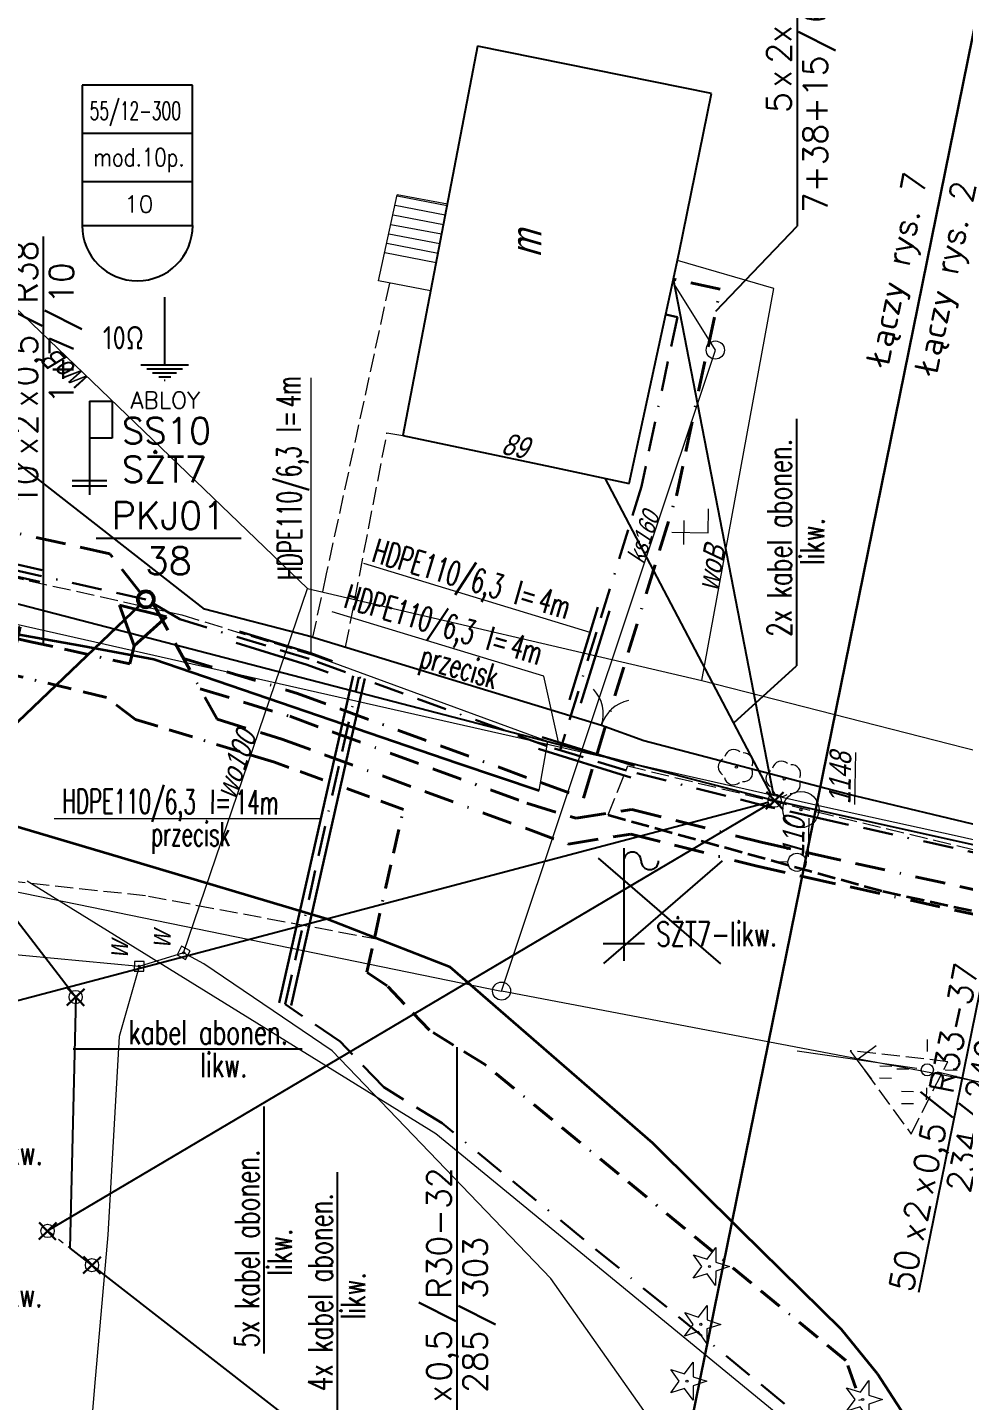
# Model space of a CAD drawing. Header units: millimetres. Extents: x 4848043 to 9699780, y 5827542 to 11659147.
# Drawn here: x 4849178.8 to 4849256.3, y 5829630.9 to 5829744.5 of the extents above; entities that cross this region are included whole.
import ezdxf
from ezdxf.enums import TextEntityAlignment as Align

# ---------------------------------------------------------------- set-up
doc = ezdxf.new("R2010")
doc.units = ezdxf.units.MM
doc.header["$MEASUREMENT"] = 0
for name, pattern in [('0', [0]), ('BORDER', [1.75, 0.5, -0.25, 0.5, -0.25, 0, -0.25]), ('KOC', [2, 1.5, -0.5]), ('KOJ', [0]), ('MSZ', [1, 0.5, -0.5]), ('SCH', [0]), ('UPW', [0])]:
    doc.linetypes.add(name, pattern=pattern)
doc.layers.get('0').update_dxf_attribs({"lineweight": 18})
for name, color, linetype, lineweight in [('EADTD_T_0', 7, '0', 18), ('EBTPO_L_6', 9, '0', 18), ('EBUOA_T_1', 251, '0', 25), ('EBUPP_L_3', 6, '0', 25), ('EDZPD_L_0', 251, '0', 18), ('SDRPK_L_0', 7, '0', 35), ('SDRPK_L_0_nowa_powiatówka', 7, '0', 35), ('SDRPK_L_2', 251, 'KOC', 18), ('SZAPM_T_0', 251, '0', 18), ('SZNPM_T_0', 251, '0', 18), ('SZNPS_T_0', 7, '0', 18), ('SZOPO_T_0', 251, '0', 18), ('SZZPZ_T_0', 251, '0', 15), ('TEL kable doziemne proj.', 32, 'BORDER', 30), ('TEL rury', 6, 'Continuous', 30), ('TEL rury opis MONIKA', 6, 'Continuous', 20), ('TES kable doziemne proj.', 4, 'BORDER', 40), ('TES kable napow. proj.', 241, 'LIN_NAPOW_PROJ', 35), ('TES zakończenia projektowane', 4, 'Continuous', 40), ('TES złącza projektowane', 4, 'Continuous', 40), ('UEEPA_T_2', 251, '0', 18), ('UKKOO_T_2', 7, '0', 18), ('UKKPA_T_4', 251, '0', 18), ('UKKPOR_L_0', 36, '0', 18), ('UTTPA_L_2', 7, '0', 18), ('UTTPA_T_2', 34, '0', 18), ('UWWOA_T_0', 251, '0', 18), ('UWWOO_T_0', 251, '0', 18), ('UWWPA_T_0', 251, '0', 18), ('UWWPO_L_0', 162, 'UPW', 18), ('UZB słupy telefoniczne', 32, 'Continuous', 30)]:
    doc.layers.add(name, color=color, linetype=linetype, lineweight=lineweight)
for name, color, linetype in [('NR-RYS @ 1', 7, 'Continuous'), ('OPIS_KABLA', 30, 'Continuous'), ('OPIS_RURY', 6, 'Continuous'), ('RURY-ISTN', 6, 'Continuous'), ('SZOPO_L_0', 251, 'BGS'), ('TES kable napow. likw.', 9, 'LIN_NAPOW_LIKW'), ('TES opisy kabli abon.', 30, 'Continuous'), ('TES opisy kabli rozdz.', 30, 'Continuous'), ('TES opisy zakończeń', 30, 'Continuous'), ('TES rury', 6, 'Continuous'), ('TES zakończenia istniejące', 140, 'Continuous'), ('TES zakończenia likwidowane', 9, 'Continuous')]:
    doc.layers.add(name, color=color, linetype=linetype)
doc.layers.add('RYS layout', color=7, linetype='Continuous', lineweight=30, plot=False)
doc.styles.add('ROMANS', font='simplex.shx')
doc.styles.add('SIMPLEX', font='simplex.shx', dxfattribs={"width": 0.8, "height": 1.5})
doc.styles.add('Simplex2', font='simplex.shx', dxfattribs={"width": 0.7})
doc.styles.get("Standard").update_dxf_attribs({"font": 'txt', "width": 0.8, "oblique": 15})
doc.linetypes.add('BGS', pattern='A,2.5,[133,ltypeshp.shx,S=0.2,R=0,X=0,Y=0],2.5', length=5)
doc.linetypes.add('LIN_NAPOW_LIKW', pattern='A,0.0001,[131,ltypeshp.shx,S=0.1,R=20,X=0.34023,Y=-0.12817],-0.1,[131,ltypeshp.shx,S=0.1,R=200,X=0.35977,Y=0.12817],-0.3,[135,l_napow.shx,S=0.1,R=0,X=-0.4,Y=0],-0.2,[135,l_napow.shx,S=0.1,R=180,X=0.2,Y=0],-0.2', length=0.8001)
doc.linetypes.add('LIN_NAPOW_PROJ', pattern='A,0.0001,-0.4,[136,l_napow.shx,S=0.1,R=0,X=-0.4,Y=0],-0.2,[137,l_napow.shx,S=0.1,R=0,X=-0.2,Y=0],-0.2', length=0.8001)

# ---------------------------------------------------------------- blocks, each defined once
blk = doc.blocks.new('KRZ')
at = {"color": 0}
for p, q in [((0, 1.5), (0, 0)), ((-0.5, 1), (0.5, 1)), ((0, 0), (1, 0))]:
    blk.add_line(p, q, dxfattribs=at)
blk = doc.blocks.new('OSM')
at = {"color": 0}
blk.add_line((0, 0.375), (0, 0.875), dxfattribs=at)
blk.add_circle((0, 0), 0.375, dxfattribs=at)
blk = doc.blocks.new('OSP')
at = {"color": 0}
for radius in [0.75, 0.045]:
    blk.add_circle((0, 0), radius, dxfattribs=at)
blk = doc.blocks.new('BGB')
at = {"color": 0}
for centre, start, end in [((-1.5, 0.021), 0, 60.404), ((1.5, 0.021), 120, 180.404)]:
    blk.add_arc(centre, 1.5, start, end, dxfattribs=at)
blk = doc.blocks.new('TRA1')
at = {"color": 0}
for p, q in [((-0.25035, 0.2597), (-0.25035, -0.2403)), ((0.24965, 0.2597), (0.24965, -0.2403))]:
    blk.add_line(p, q, dxfattribs=at)
blk = doc.blocks.new('DIG')
at = {"color": 0}
for p, q in [((-0.4937, 0.6621), (-0.0039, 0.31545)), ((-0.3012, 0.09375), (-0.4937, 0.6621)), ((-0.0039, 0.31545), (0.4771, 0.67415)), ((0.4771, 0.67415), (0.2988, 0.1012)), ((-0.78225, -0.26495), (-0.3012, 0.09375)), ((0.2988, 0.1012), (0.7886, -0.24545)), ((-0.18225, -0.2575), (-0.78225, -0.26495)), ((0.01025, -0.82585), (-0.18225, -0.2575)), ((0.1886, -0.2529), (0.01025, -0.82585)), ((0.7886, -0.24545), (0.1886, -0.2529))]:
    blk.add_line(p, q, dxfattribs=at)
blk.add_circle((0, 0), 0.045, dxfattribs=at)
blk = doc.blocks.new('DLI')
at = {"color": 0}
blk.add_circle((0, 0), 0.045, dxfattribs=at)
for centre, start, end in [((0, 0.375), 30.487, 149.918), ((-0.357, 0.116), 102.488, 221.918), ((0.357, 0.116), -41.514, 77.916), ((-0.22, -0.303), 174.489, 293.916), ((0.22, -0.303), -113.512, 5.915)]:
    blk.add_arc(centre, 0.375, start, end, dxfattribs=at)
blk = doc.blocks.new('PNN')
at = {"color": 0}
for p, q in [((2.9395, 0.01539), (2.2324, 0.72249)), ((0.4395, 0.01539), (5.4395, 0.01539)), ((2.9395, 0.01539), (2.2324, -0.69171))]:
    blk.add_line(p, q, dxfattribs=at)
blk = doc.blocks.new('SLS')
at = {"color": 0}
blk.add_circle((0, 0), 0.25, dxfattribs=at)
blk.add_circle((0, 0), 0.25, dxfattribs=at)
blk = doc.blocks.new('LAT')
at = {"color": 0}
for p, q in [((0.00809, 0.758155), (0.00809, 1.258155)), ((-1.24191, 0.008155), (-0.74191, 0.008155)), ((0.75809, 0.008155), (1.25809, 0.008155)), ((0.00809, -0.741845), (0.00809, -1.241845))]:
    blk.add_line(p, q, dxfattribs=at)
blk = doc.blocks.new('UKK')
at = {"color": 0}
blk.add_circle((0, 0), 0.375, dxfattribs=at)
blk = doc.blocks.new('ZAS')
at = {"color": 0}
for p, q in [((0.2, 0.2), (-0.2, 0.2)), ((-0.2, 0.2), (-0.2, -0.2)), ((0.2, -0.2), (0.2, 0.2)), ((-0.2, -0.2), (0.2, -0.2))]:
    blk.add_line(p, q, dxfattribs=at)
blk.add_circle((0, 0), 0.045, dxfattribs=at)
blk = doc.blocks.new('TR-SL1')
blk.add_circle((0, 0), 0.5)
blk = doc.blocks.new('KBR-SL1P')
for p, q in [((0, 0), (-1, 1.482)), ((-1, 1.482), (1, 1.482)), ((1, 1.482), (0, 0))]:
    blk.add_line(p, q)
blk.add_circle((0, 1.982), 0.35)
blk = doc.blocks.new('KB-RZP')
at = {"style": 'SIMPLEX'}
for s, p in [('/', (0.5, 0.389)), ('x', (-4.75, 0.25)), ('x', (-2.783, 0.25))]:
    blk.add_text(s, height=1, dxfattribs=at).set_placement(p)
for tag, p in [('POJ-KAB', (-5.158, 0.25)), ('DL-KAB', (0.19, -1.25))]:
    blk.add_attdef(tag, text='', height=1, dxfattribs=at).set_placement(p, align=Align.RIGHT)
for tag, p in [('KONS-KAB', (-3.5, 0.25)), ('SR-ZYL', (-0.85, 0.25)), ('SEP', (0.835, -1.25))]:
    blk.add_attdef(tag, text='', height=1, dxfattribs=at).set_placement(p, align=Align.CENTER)
for tag, p in [('NR-KAB', (1.5, 0.25)), ('DL-MON', (1.5, -1.25))]:
    blk.add_attdef(tag, p, '', height=1, dxfattribs=at)
at = {"style": 'SIMPLEX', "flags": 1}
blk.add_attdef('TYP-KAB', text='', height=0.5, dxfattribs=at).set_placement((-8.408, 0.25), align=Align.RIGHT)
blk.add_attdef('REJ-SZAF', (7.64, 0.25), '', height=0.5, dxfattribs=at)
blk = doc.blocks.new('KB-IWP')
at = {"style": 'SIMPLEX'}
for p in [(-1.218, 0.25), (0.637, 0.25)]:
    blk.add_text('x', height=1, dxfattribs=at).set_placement(p, align=Align.RIGHT)
for tag, p in [('POJ-KAB', (-2.134, 0.25)), ('DL-KAB', (-0.618, -1.25))]:
    blk.add_attdef(tag, text='', height=1, dxfattribs=at).set_placement(p, align=Align.RIGHT)
for tag, p in [('KONS-KAB', (-0.519, 0.25)), ('SR-ZYL', (2.116, 0.25)), ('SEP', (-0.022, -1.25))]:
    blk.add_attdef(tag, text='', height=1, dxfattribs=at).set_placement(p, align=Align.CENTER)
at = {"style": 'SIMPLEX', "flags": 1}
blk.add_attdef('TYP-KAB', text='', height=0.5, dxfattribs=at).set_placement((-6.017, 0.25), align=Align.RIGHT)
blk.add_attdef('REJ-SZAF', (6.387, 0.25), '', height=0.5, dxfattribs=at)
at = {"style": 'SIMPLEX'}
blk.add_attdef('DL-MON', (0.697, -1.25), '', height=1, dxfattribs=at)
blk = doc.blocks.new('OB')
at = {"style": 'ROMANS', "width": 0.6}
blk.add_text('l=', height=2, dxfattribs=at).set_placement((9.86, 0.18))
for tag, p in [('OB_TYP', (8.68, 0.18)), ('OB_SW', (11.54, -2.76))]:
    blk.add_attdef(tag, text='', height=2, dxfattribs=at).set_placement(p, align=Align.RIGHT)
blk.add_attdef('OB_DL', (11.91, 0.18), '', height=2, dxfattribs=at)
blk = doc.blocks.new('KBR-ZP2')
blk.add_line((-4, 2), (4, 2))
at = {"style": 'SIMPLEX'}
for tag, p in [('REJ-SZAF', (0, 2.5)), ('NR-ZAK', (0, 0))]:
    blk.add_attdef(tag, text='', height=1.5, dxfattribs=at).set_placement(p, align=Align.CENTER)
blk = doc.blocks.new('ZL-2P')
for p, q in [((0, 0), (1, 1.25)), ((1, 1.25), (1, -1.25)), ((1, 0.75), (1.5, 0.75)), ((1, -1.25), (0, 0)), ((1, -0.75), (1.5, -0.75))]:
    blk.add_line(p, q)
blk = doc.blocks.new('ZLOP')
for p, q in [((9.15, 0), (0, 0)), ((0, 0), (0, -11.62)), ((9.15, -11.62), (9.15, 0)), ((9.15, -4), (0, -4)), ((9.15, -8), (0, -8)), ((0, -11.62), (9.15, -11.62))]:
    blk.add_line(p, q)
blk.add_arc((4.58, -11.62), 4.58, 180, 0)
at = {"style": 'ROMANS', "width": 0.713756}
blk.add_attdef('MUFA', text='', height=1.41, dxfattribs=at).set_placement((0.63, -2.88), (8.18, -2.88), align=Align.FIT)
at = {"style": 'ROMANS'}
for tag, p in [('LACZNIK', (4.71, -6.72)), ('PARY', (4.69, -10.56))]:
    blk.add_attdef(tag, text='', height=1.41, dxfattribs=at).set_placement(p, align=Align.CENTER)
for tag, flags, p in [('NRZL', 4, (4.68, -14.12)), ('BOKT', 1, (4.69, -17.8))]:
    blk.add_attdef(tag, text='', height=1.41, dxfattribs=dict(at, flags=flags)).set_placement(p, align=Align.CENTER)

msp = doc.modelspace()

# ---------------------------------------------------------------- linework, layer by layer
at = {"layer": 'EBTPO_L_6', "linetype": 'SCH'}
for p, q in [((4849207.87, 5829723.56), (4849209.43, 5829730.69)), ((4849209.41, 5829730.59), (4849213.56, 5829729.8)), ((4849213.58, 5829729.9), (4849209.43, 5829730.69)), ((4849209.08, 5829729.04), (4849213.25, 5829728.22)), ((4849209.26, 5829729.82), (4849213.4, 5829729.02)), ((4849212.19, 5829722.74), (4849213.58, 5829729.9)), ((4849208.91, 5829728.24), (4849213.1, 5829727.45)), ((4849208.56, 5829726.69), (4849212.81, 5829725.87)), ((4849208.74, 5829727.46), (4849212.94, 5829726.67)), ((4849208.39, 5829725.91), (4849212.65, 5829725.09)), ((4849212.19, 5829722.74), (4849207.87, 5829723.56))]:
    msp.add_line(p, q, dxfattribs=at)
at = {"layer": 'EBUPP_L_3', "linetype": '0'}
for p, q in [((4849216.07, 5829743), (4849209.9, 5829710.78)), ((4849235.43, 5829739.07), (4849216.07, 5829743)), ((4849232.77, 5829725.91), (4849235.43, 5829739.07)), ((4849232.23, 5829723.48), (4849232.77, 5829725.91)), ((4849228.61, 5829706.81), (4849232.23, 5829723.48)), ((4849209.9, 5829710.78), (4849222.19, 5829708.17)), ((4849222.19, 5829708.17), (4849228.61, 5829706.81))]:
    msp.add_line(p, q, dxfattribs=at)
at = {"layer": 'EDZPD_L_0', "linetype": '0'}
for p, q in [((4849244.56, 5829680.08), (4849130.54, 5829705.84)), ((4849255.75, 5829677.6), (4849244.56, 5829680.08)), ((4849308.71, 5829665.87), (4849255.75, 5829677.6)), ((4849178.8, 5829673.91), (4849212.63, 5829653)), ((4849212.63, 5829653), (4849240.62, 5829630.04))]:
    msp.add_line(p, q, dxfattribs=at)
at = {"layer": 'OPIS_RURY'}
for p, q in [((4849190.18, 5829722.22), (4849190.18, 5829716.63)), ((4849188.2, 5829716.63), (4849192.16, 5829716.63)), ((4849188.7, 5829716.29), (4849191.67, 5829716.29)), ((4849189.19, 5829715.95), (4849191.17, 5829715.95)), ((4849189.69, 5829715.62), (4849190.68, 5829715.62)), ((4849190.15, 5829715.35), (4849190.22, 5829715.35))]:
    msp.add_line(p, q, dxfattribs=at)
at = {"layer": 'RURY-ISTN'}
for p, q in [((4849183.97, 5829713.62), (4849183.97, 5829705.86)), ((4849183.97, 5829713.62), (4849185.83, 5829713.62)), ((4849185.83, 5829713.62), (4849185.83, 5829710.55)), ((4849185.83, 5829710.55), (4849183.97, 5829710.55)), ((4849185.39, 5829707.03), (4849182.54, 5829707.03)), ((4849185.39, 5829706.58), (4849182.54, 5829706.58))]:
    msp.add_line(p, q, dxfattribs=at)
at = {"layer": 'RYS layout'}
msp.add_lwpolyline([(4849812.06, 5829411.56), (4849214.23, 5829532.82), (4849270.89, 5829812.13), (4849868.72, 5829690.87)], close=True, dxfattribs=at)
at = {"layer": 'SDRPK_L_0', "linetype": 'KOJ'}
for p, q in [((4849159.08, 5829697.75), (4849183.38, 5829693.35)), ((4849183.38, 5829693.35), (4849189.3, 5829692.27)), ((4849189.3, 5829692.27), (4849214.45, 5829683.66)), ((4849214.45, 5829683.66), (4849221.16, 5829681.38)), ((4849186.61, 5829675.81), (4849177.6, 5829678.49)), ((4849203.62, 5829670.75), (4849186.61, 5829675.81)), ((4849213.81, 5829666.76), (4849203.62, 5829670.75))]:
    msp.add_line(p, q, dxfattribs=at)
at = {"layer": 'SDRPK_L_0', "linetype": 'KOC'}
for p, q in [((4849226.88, 5829679.37), (4849249.61, 5829673.05)), ((4849249.61, 5829673.05), (4849275.04, 5829667.51))]:
    msp.add_line(p, q, dxfattribs=at)
at = {"layer": 'SDRPK_L_0_nowa_powiatówka', "linetype": '0'}
for p, q in [((4849230.58, 5829652.22), (4849213.81, 5829666.76)), ((4849237.87, 5829644.99), (4849230.58, 5829652.22)), ((4849246.18, 5829636.8), (4849237.87, 5829644.99)), ((4849249.16, 5829633.11), (4849246.18, 5829636.8)), ((4849252.72, 5829627.66), (4849249.16, 5829633.11))]:
    msp.add_line(p, q, dxfattribs=at)
at = {"layer": 'SDRPK_L_2', "linetype": 'KOC'}
for p, q in [((4849208.78, 5829723.38), (4849203.55, 5829699.31)), ((4849205.16, 5829693.24), (4849208.58, 5829710.98)), ((4849208.58, 5829710.98), (4849209.9, 5829710.78)), ((4849171.17, 5829700.49), (4849188.62, 5829696.6)), ((4849203.55, 5829699.31), (4849202.42, 5829694.07)), ((4849188.62, 5829696.6), (4849191.59, 5829695.93)), ((4849191.59, 5829695.93), (4849202.25, 5829692.65)), ((4849226.88, 5829679.37), (4849228.51, 5829683.42)), ((4849228.51, 5829683.42), (4849259.54, 5829675.91)), ((4849188.59, 5829672.67), (4849156.95, 5829676.08)), ((4849208.01, 5829669.03), (4849188.59, 5829672.67)), ((4849254.98, 5829658.95), (4849246.92, 5829659.85)), ((4849246.92, 5829659.85), (4849251.95, 5829652.96)), ((4849251.95, 5829652.96), (4849254.98, 5829658.95))]:
    msp.add_line(p, q, dxfattribs=at)
at = {"layer": 'SDRPK_L_2', "linetype": 'KOJ'}
for p, q in [((4849221.89, 5829685.46), (4849202.25, 5829692.65)), ((4849221.16, 5829681.38), (4849221.89, 5829685.46))]:
    msp.add_line(p, q, dxfattribs=at)
at = {"layer": 'SZOPO_L_0', "linetype": 'BGS'}
for p, q in [((4849193.48, 5829696.41), (4849177.46, 5829708.92)), ((4849202, 5829694.2), (4849193.48, 5829696.41)), ((4849226.33, 5829686.78), (4849202, 5829694.2)), ((4849229.83, 5829685.5), (4849226.33, 5829686.78)), ((4849246.69, 5829681.08), (4849229.83, 5829685.5)), ((4849269, 5829675.74), (4849246.69, 5829681.08))]:
    msp.add_line(p, q, dxfattribs=at)
at = {"layer": 'TEL kable doziemne proj.', "ltscale": 5}
for p, q in [((4849232.61, 5829720.57), (4849229.63, 5829706.54)), ((4849232.61, 5829720.57), (4849231.64, 5829720.78)), ((4849229.63, 5829706.54), (4849222.91, 5829684.73)), ((4849241.38, 5829681.24), (4849239.94, 5829679.85)), ((4849241.36, 5829679.83), (4849239.97, 5829681.27)), ((4849244.34, 5829679.1), (4849306.54, 5829665.33)), ((4849183.54, 5829664.99), (4849182.1, 5829663.6)), ((4849183.52, 5829663.58), (4849182.13, 5829665.02)), ((4849181.22, 5829645.63), (4849179.78, 5829644.24)), ((4849181.19, 5829644.22), (4849179.8, 5829645.65)), ((4849184.89, 5829642.8), (4849183.45, 5829641.41)), ((4849184.86, 5829641.39), (4849183.47, 5829642.83))]:
    msp.add_line(p, q, dxfattribs=at)
for points in [[(4849240.26, 5829680.02), (4849228.41, 5829683.04), (4849221.76, 5829685.08), (4849202.13, 5829692.28), (4849191.43, 5829695.56), (4849188.63, 5829697.21), (4849171.28, 5829701.08), (4849152.78, 5829704.01), (4849133.62, 5829706.5), (4849129.24, 5829705.4), (4849107.56, 5829707.72), (4849078.37, 5829717.34)], [(4849411.83, 5829222.49), (4849405.57, 5829225.36), (4849315.67, 5829489.71), (4849293.86, 5829556.88), (4849270.67, 5829548.62), (4849241.47, 5829630.64), (4849213.15, 5829653.85), (4849208.31, 5829656.84), (4849204.7, 5829660.61), (4849200.15, 5829663.7), (4849206.26, 5829690.76)], [(4849244.34, 5829679.1), (4849240.26, 5829680.02)]]:
    msp.add_lwpolyline(points, dxfattribs=at)
at = {"layer": 'TEL rury'}
for p, q in [((4849171.19, 5829700.59), (4849179.85, 5829698.66)), ((4849171.37, 5829701.57), (4849180.06, 5829699.63)), ((4849223.68, 5829688.9), (4849226.03, 5829696.55)), ((4849224.63, 5829688.61), (4849226.98, 5829696.25)), ((4849202.29, 5829692.75), (4849196.38, 5829694.56)), ((4849201.97, 5829691.8), (4849196.09, 5829693.6)), ((4849204.06, 5829692.1), (4849202.29, 5829692.75)), ((4849203.71, 5829691.16), (4849201.97, 5829691.8)), ((4849205.77, 5829690.87), (4849199.66, 5829663.81)), ((4849206.75, 5829690.65), (4849200.64, 5829663.59)), ((4849221.42, 5829685.8), (4849229.06, 5829683.42)), ((4849221.12, 5829684.84), (4849228.76, 5829682.47))]:
    msp.add_line(p, q, dxfattribs=at)
at = {"layer": 'TEL rury opis MONIKA'}
for p, q in [((4849202.27, 5829715.53), (4849202.29, 5829692.75)), ((4849225.39, 5829694.48), (4849206.66, 5829700.19)), ((4849221.55, 5829690.84), (4849204.03, 5829696.18)), ((4849222.77, 5829685.38), (4849221.55, 5829690.84)), ((4849203.11, 5829679.05), (4849181.04, 5829679.05))]:
    msp.add_line(p, q, dxfattribs=at)
at = {"layer": 'TES kable doziemne proj.', "ltscale": 4}
msp.add_line((4849178.97, 5829693.73), (4849187.29, 5829691.88), dxfattribs=at)
at = {"layer": 'TES kable doziemne proj.', "ltscale": 5}
msp.add_line((4849187.66, 5829693.37), (4849187.29, 5829691.88), dxfattribs=at)
for points in [[(4849191.73, 5829692.32), (4849201.17, 5829689.43), (4849224.83, 5829680.76), (4849232.53, 5829705.79), (4849236.16, 5829722.87), (4849232.28, 5829723.71)], [(4849188.19, 5829697.76), (4849185.64, 5829700.98), (4849171.39, 5829704.16), (4849152.89, 5829707.1), (4849133.73, 5829709.59), (4849129.34, 5829708.48), (4849107.66, 5829710.8), (4849078.47, 5829720.42)], [(4849189.23, 5829696.86), (4849194.52, 5829687.29), (4849199.89, 5829685.64), (4849223.58, 5829676.96), (4849228.75, 5829677.79), (4849239.09, 5829675.16), (4849243.25, 5829674.22), (4849300.57, 5829661.53), (4849296.32, 5829642.54), (4849342.66, 5829631.98)], [(4849193.13, 5829689.81), (4849200.53, 5829687.53), (4849220.16, 5829680.34), (4849224.23, 5829679.09), (4849228.84, 5829679.83), (4849239.55, 5829677.11), (4849243.68, 5829676.17), (4849302.96, 5829663.05), (4849298.71, 5829644.05), (4849343.98, 5829633.73)]]:
    msp.add_lwpolyline(points, dxfattribs=at)
at = {"layer": 'TES kable doziemne proj.', "ltscale": 4}
msp.add_lwpolyline([(4849404.8, 5829222.25), (4849399.46, 5829224.7), (4849309.97, 5829487.81), (4849290.06, 5829549.16), (4849278.33, 5829544.98), (4849246.56, 5829634.22), (4849216.65, 5829658.75), (4849212.11, 5829661.55), (4849208.59, 5829665.22), (4849206.9, 5829666.36), (4849209.94, 5829679.83), (4849199.26, 5829683.74), (4849187.77, 5829687.27), (4849185.37, 5829689.08), (4849178.32, 5829690.8)], dxfattribs=at)
at = {"layer": 'TES kable napow. likw.', "ltscale": 5}
for p, q in [((4849240.56, 5829681.09), (4849232.28, 5829723.71)), ((4849240.41, 5829681.03), (4849226.63, 5829707.23)), ((4849152.7, 5829703.42), (4849240.66, 5829680.55)), ((4849152.7, 5829703.42), (4849182.82, 5829664.3)), ((4849240.13, 5829680.41), (4849152.44, 5829657.24)), ((4849240.19, 5829680.27), (4849180.5, 5829644.94)), ((4849240.66, 5829680.55), (4849321.8, 5829662.51)), ((4849182.82, 5829664.3), (4849182.33, 5829643.52)), ((4849182.33, 5829643.52), (4849229.33, 5829606.94))]:
    msp.add_line(p, q, dxfattribs=at)
at = {"layer": 'TES kable napow. proj.', "ltscale": 5}
msp.add_line((4849188.12, 5829696.73), (4849147.36, 5829657.73), dxfattribs=at)
at = {"layer": 'TES opisy kabli rozdz.'}
for p, q in [((4849242.52, 5829749.92), (4849242.52, 5829728.1)), ((4849235.78, 5829721.07), (4849242.52, 5829728.1)), ((4849180.15, 5829693.47), (4849180.15, 5829727.24)), ((4849252.6, 5829639.88), (4849258.87, 5829670.76)), ((4849214.38, 5829622.76), (4849214.38, 5829660.15))]:
    msp.add_line(p, q, dxfattribs=at)
at = {"layer": 'TES rury', "linetype": 'Continuous'}
for p, q in [((4849242.46, 5829712.16), (4849242.46, 5829691.72)), ((4849237.28, 5829686.98), (4849242.46, 5829691.72)), ((4849226.06, 5829675.8), (4849236.17, 5829667.05)), ((4849236.32, 5829675.57), (4849226.5, 5829667.08)), ((4849201.55, 5829659.99), (4849182.6, 5829659.99)), ((4849198.39, 5829655.25), (4849198.39, 5829634.81)), ((4849204.46, 5829649.81), (4849204.46, 5829626.94))]:
    msp.add_line(p, q, dxfattribs=at)
at = {"layer": 'TES zakończenia likwidowane', "color": 0, "linetype": 'Continuous'}
for p, q in [((4849228.17, 5829676.61), (4849228.17, 5829667.3)), ((4849229.88, 5829668.7), (4849226.46, 5829668.7))]:
    msp.add_line(p, q, dxfattribs=at)
for centre, start, end in [((4849228.89, 5829675.57), 0, 180), ((4849230.33, 5829675.57), 180, 0)]:
    msp.add_arc(centre, 0.721, start, end, dxfattribs=at)
at = {"layer": 'UKKPOR_L_0', "linetype": '0'}
for p, q in [((4849235.75, 5829717.84), (4849232.23, 5829723.48)), ((4849218.06, 5829664.79), (4849235.75, 5829717.84)), ((4849139.31, 5829680.94), (4849218.06, 5829664.79)), ((4849323.02, 5829644.79), (4849218.06, 5829664.79))]:
    msp.add_line(p, q, dxfattribs=at)
at = {"layer": 'UTTPA_L_2', "linetype": 'MSZ'}
msp.add_line((4849184.17, 5829642.11), (4849180.5, 5829644.94), dxfattribs=at)
at = {"layer": 'UWWPO_L_0', "linetype": 'UPW'}
for p, q in [((4849201.99, 5829698.12), (4849171.71, 5829727.21)), ((4849240.58, 5829722.94), (4849232.62, 5829725.26)), ((4849234.64, 5829690.5), (4849240.58, 5829722.94)), ((4849191.75, 5829667.96), (4849201.99, 5829698.12)), ((4849201.99, 5829698.12), (4849234.64, 5829690.5)), ((4849234.64, 5829690.5), (4849284.6, 5829677.68)), ((4849188.07, 5829666.84), (4849148.01, 5829670.58)), ((4849191.75, 5829667.96), (4849188.07, 5829666.84)), ((4849193.43, 5829667.05), (4849191.75, 5829667.96)), ((4849188.07, 5829666.84), (4849186.41, 5829661.03)), ((4849204.05, 5829659.84), (4849193.43, 5829667.05)), ((4849186.41, 5829661.03), (4849185.49, 5829644.61)), ((4849222.15, 5829641.01), (4849204.05, 5829659.84)), ((4849185.49, 5829644.61), (4849184.39, 5829632.08)), ((4849246.23, 5829606.78), (4849222.15, 5829641.01)), ((4849184.39, 5829632.08), (4849178.86, 5829569.13))]:
    msp.add_line(p, q, dxfattribs=at)

# ---------------------------------------------------------------- block references
at = {"layer": 'SZAPM_T_0', "xscale": 2, "yscale": 2, "zscale": 2, "rotation": 88.97723720235952}
msp.add_blockref('KRZ', (4849235.16, 5829702.71), dxfattribs=at)
at = {"layer": 'SZNPM_T_0', "xscale": 2, "yscale": 2, "zscale": 2, "rotation": 88.97723720235952}
msp.add_blockref('OSM', (4849242.51, 5829675.45), dxfattribs=at)
msp.add_blockref('OSM', (4849242.51, 5829675.45), dxfattribs=at)
at = {"layer": 'SZNPS_T_0', "xscale": 2, "yscale": 2, "zscale": 2, "rotation": 88.97723720235952}
msp.add_blockref('OSP', (4849242.83, 5829679.81), dxfattribs=at)
at = {"layer": 'SZOPO_T_0', "xscale": 2.000000000254951, "yscale": 2.000000000254951, "zscale": 2.000000000254951, "rotation": 342.567237196106}
msp.add_blockref('BGB', (4849226.33, 5829686.78), dxfattribs=at)
at = {"layer": 'SZZPZ_T_0', "xscale": 2, "yscale": 2, "zscale": 2, "rotation": 88.97723720235952}
for name, p in [('DLI', (4849237.49, 5829683.32)), ('DLI', (4849241.44, 5829682.35)), ('TRA1', (4849249.86, 5829658.1)), ('TRA1', (4849251.67, 5829655.99)), ('DIG', (4849235.27, 5829642)), ('DIG', (4849234.55, 5829637.21)), ('DIG', (4849233.4, 5829632.51)), ('DIG', (4849247.94, 5829630.99))]:
    msp.add_blockref(name, p, dxfattribs=at)
at = {"layer": 'TEL rury opis MONIKA'}
for p, rotation, values in [((4849201.7, 5829701.2), 90.41839268652092, {'OB_TYP': 'HDPE110/6,3', 'OB_DL': '4m'}), ((4849207.16, 5829695.72), 343.4340722614948, {'OB_TYP': 'HDPE110/6,3', 'OB_DL': '4m', 'OB_SW': 'przecisk'})]:
    msp.add_blockref('OB', p, dxfattribs=dict(at, rotation=rotation)).add_auto_attribs(values)
ref = msp.add_blockref('OB', (4849209.48, 5829699.51), dxfattribs=dict(at, rotation=343.4340723285778))
ref.add_attrib('OB_TYP', 'HDPE110/6,3', dxfattribs={"layer": '0', "height": 2, "rotation": 343.4341, "style": 'ROMANS', "oblique": 360, "width": 0.6}).set_placement((4849217.85, 5829697.21), align=Align.RIGHT)
ref.add_attrib('OB_DL', '4m', (4849220.95, 5829696.29), dxfattribs={"layer": '0', "height": 2, "rotation": 343.4341, "style": 'ROMANS', "oblique": 360, "width": 0.6})
ref = msp.add_blockref('OB', (4849184.08, 5829679.33), dxfattribs=dict(at, rotation=359.6444294057341))
ref.add_attrib('OB_TYP', 'HDPE110/6,3', dxfattribs={"layer": '0', "height": 2, "rotation": 359.6444, "style": 'ROMANS', "oblique": 360, "width": 0.6}).set_placement((4849192.76, 5829679.45), align=Align.RIGHT)
ref.add_attrib('OB_DL', '14m', (4849196, 5829679.43), dxfattribs={"layer": '0', "height": 2, "rotation": 359.6444, "style": 'ROMANS', "oblique": 360, "width": 0.6})
ref.add_attrib('OB_SW', 'przecisk', dxfattribs={"layer": '0', "height": 2, "rotation": 359.6444, "style": 'ROMANS', "oblique": 360, "width": 0.6}).set_placement((4849195.6, 5829676.78), align=Align.RIGHT)
at = {"layer": 'TES opisy kabli abon.', "linetype": 'Continuous', "xscale": 1.999999999425661, "yscale": 1.999999999425661, "zscale": 1.999999999425661, "rotation": 89.99999999478186}
msp.add_blockref('KB-IWP', (4849242.52, 5829743.45), dxfattribs=at).add_auto_attribs({'POJ-KAB': '5', 'KONS-KAB': '2', 'DL-KAB': '7+38+15', 'DL-MON': '66', 'SR-ZYL': '0,5', 'SEP': '/'})
at = {"layer": 'TES opisy kabli rozdz.'}
for p, xscale, yscale, zscale, rotation, values in [((4849180.15, 5829718.67), 1.999999999442285, 1.999999999442285, 1.999999999442285, 90.00000002145802, {'POJ-KAB': '10', 'KONS-KAB': '2', 'SR-ZYL': '0,5', 'NR-KAB': 'R38', 'DL-KAB': '1+7', 'DL-MON': '10', 'SEP': '/'}), ((4849255.29, 5829653.16), 1.999999999883585, 1.999999999883585, 1.999999999883585, 78.53388411826161, {'POJ-KAB': '50', 'KONS-KAB': '2', 'SR-ZYL': '0,5', 'NR-KAB': 'R33-37', 'DL-KAB': '234', 'DL-MON': '249', 'SEP': '/'}), ((4849214.38, 5829636.31), 1.999999999883585, 1.999999999883585, 1.999999999883585, 90.00000000296691, {'POJ-KAB': '30', 'KONS-KAB': '2', 'SR-ZYL': '0,5', 'NR-KAB': 'R30-32', 'DL-KAB': '285', 'DL-MON': '303', 'SEP': '/'})]:
    msp.add_blockref('KB-RZP', p, dxfattribs=dict(at, xscale=xscale, yscale=yscale, zscale=zscale, rotation=rotation)).add_auto_attribs(values)
at = {"layer": 'TES opisy zakończeń', "xscale": 1.499999999878156, "yscale": 1.499999999878156, "zscale": 1.499999999878156}
msp.add_blockref('KBR-ZP2', (4849190.51, 5829699.28), dxfattribs=at).add_auto_attribs({'REJ-SZAF': 'PKJ01', 'NR-ZAK': '38'})
at = {"layer": 'TES zakończenia istniejące', "linetype": 'ByBlock', "ltscale": 5}
ref = msp.add_blockref('ZLOP', (4849183.35, 5829739.77), dxfattribs=at)
ref.add_attrib('MUFA', '55/12-300', dxfattribs={"layer": '0', "height": 1.5, "rotation": 360, "style": 'ROMANS', "width": 0.593962}).set_placement((4849183.98, 5829736.89), (4849191.53, 5829736.89), align=Align.FIT)
ref.add_attrib('LACZNIK', 'mod.10p.', dxfattribs={"layer": '0', "height": 1.5, "style": 'ROMANS', "width": 0.8}).set_placement((4849188.06, 5829733.05), align=Align.CENTER)
ref.add_attrib('PARY', '10', dxfattribs={"layer": '0', "height": 1.406, "style": 'ROMANS'}).set_placement((4849188.04, 5829729.21), align=Align.CENTER)
at = {"layer": 'TES zakończenia projektowane', "xscale": 2, "yscale": 2, "zscale": 2, "rotation": 345.9007677578155}
msp.add_blockref('KBR-SL1P', (4849187.66, 5829693.37), dxfattribs=at)
at = {"layer": 'TES złącza projektowane', "linetype": 'ByBlock', "xscale": 2, "yscale": 2, "zscale": 2, "rotation": 347.4285212895902}
msp.add_blockref('ZL-2P', (4849175.72, 5829692.92), dxfattribs=at)
at = {"layer": 'UEEPA_T_2'}
for name, xscale, yscale, zscale, rotation in [('PNN', 2.000000000174067, 2.000000000174067, 2.000000000174067, 171.7472372058795), ('LAT', 2, 2, 2, 88.97723720235952), ('SLS', 2, 2, 2, 88.97723720235952), ('PNN', 1.999999999770557, 1.999999999770557, 1.999999999770557, 346.4072371876854)]:
    msp.add_blockref(name, (4849253.29, 5829658.28), dxfattribs=dict(at, xscale=xscale, yscale=yscale, zscale=zscale, rotation=rotation))
at = {"layer": 'UKKPA_T_4', "xscale": 2, "yscale": 2, "zscale": 2, "rotation": 88.97723720235952}
for p in [(4849235.75, 5829717.84), (4849218.06, 5829664.79)]:
    msp.add_blockref('UKK', p, dxfattribs=at)
at = {"layer": 'UTTPA_T_2', "color": 32, "xscale": 2.2, "yscale": 2.2, "zscale": 2, "rotation": 88.97723720235952}
msp.add_blockref('SLS', (4849240.66, 5829680.55), dxfattribs=at)
at = {"layer": 'UTTPA_T_2', "xscale": 2.2, "yscale": 2.2, "zscale": 2, "rotation": 88.97723720235952}
for p in [(4849182.82, 5829664.3), (4849180.5, 5829644.94), (4849184.17, 5829642.11)]:
    msp.add_blockref('SLS', p, dxfattribs=at)
at = {"layer": 'UWWPA_T_0'}
for p, xscale, yscale, zscale, rotation in [((4849191.75, 5829667.96), 1.999999999740497, 1.999999999740497, 1.999999999740497, 331.9572372100953), ((4849188.07, 5829666.84), 2, 2, 2, 88.97723720235952)]:
    msp.add_blockref('ZAS', p, dxfattribs=dict(at, xscale=xscale, yscale=yscale, zscale=zscale, rotation=rotation))
at = {"layer": 'UZB słupy telefoniczne', "xscale": 1.2, "yscale": 1.2, "rotation": 88.97723720235952}
msp.add_blockref('TR-SL1', (4849188.63, 5829697.21), dxfattribs=at)

# ---------------------------------------------------------------- texts
at = {"layer": 'EADTD_T_0', "insert": (4849219.01, 5829709.02), "char_height": 1.8, "attachment_point": 8, "rotation": 347.9905, "line_spacing_factor": 0.82}
msp.add_mtext('89', dxfattribs=at)
at = {"layer": 'EBUOA_T_1', "insert": (4849221.36, 5829727.72), "char_height": 2.48, "attachment_point": 9, "rotation": 88.9772, "line_spacing_factor": 0.82}
msp.add_mtext('m', dxfattribs=at)
at = {"layer": 'NR-RYS @ 1', "color": 6, "style": 'ROMANS'}
for s, p in [('Łączy rys. 7', (4849251.06, 5829724.51)), ('Łączy rys. 2', (4849255.06, 5829723.8))]:
    msp.add_text(s, height=1.98, rotation=78.5339, dxfattribs=at).set_placement(p, align=Align.MIDDLE)
at = {"layer": 'OPIS_KABLA', "style": 'SIMPLEX'}
msp.add_text('ABLOY', height=1.4, rotation=360, dxfattribs=at).set_placement((4849190.24, 5829712.99), align=Align.CENTER)
at = {"layer": 'OPIS_RURY', "style": 'SIMPLEX', "width": 0.8}
msp.add_text('10Ω', height=1.92, rotation=360, dxfattribs=at).set_placement((4849185.07, 5829717.9))
at = {"layer": 'RURY-ISTN', "style": 'ROMANS'}
for s, p in [('SS10', (4849186.64, 5829710.08)), ('SŻT7', (4849186.64, 5829706.88))]:
    msp.add_text(s, height=2.16, dxfattribs=at).set_placement(p)
at = {"layer": 'SZNPM_T_0', "insert": (4849243.12, 5829675.9), "char_height": 1.8, "attachment_point": 7, "rotation": 88.9772, "line_spacing_factor": 0.82}
msp.add_mtext('{\\L110}\\P', dxfattribs=at)
at = {"layer": 'SZNPS_T_0', "insert": (4849245.13, 5829680.28), "char_height": 1.8, "attachment_point": 1, "rotation": 88.9772, "line_spacing_factor": 0.82}
msp.add_mtext('{\\L1148}', dxfattribs=at)
at = {"layer": 'TES rury', "linetype": 'Continuous', "style": 'Simplex2', "width": 0.7}
for s, rotation, p in [('2x kabel abonen.', 90, (4849242.05, 5829694.11)), ('likw.', 90, (4849244.76, 5829700.04)), ('kabel abonen.', 360, (4849187.19, 5829660.39)), ('likw.', 360, (4849193.13, 5829657.68)), ('5x kabel abonen.', 90, (4849197.99, 5829635.29)), ('4x kabel abonen.', 90, (4849204.06, 5829631.68)), ('likw.', 90, (4849200.7, 5829641.23)), ('likw.', 90, (4849206.77, 5829637.62))]:
    msp.add_text(s, height=2, rotation=rotation, dxfattribs=at).set_placement(p)
at = {"layer": 'TES zakończenia likwidowane', "color": 0, "linetype": 'Continuous', "style": 'ROMANS', "width": 0.7}
for p in [(4849230.85, 5829668.52), (4849170.05, 5829638.66)]:
    msp.add_text('SŻT7-likw.', height=2, dxfattribs=at).set_placement(p)
msp.add_text('SŻT7-likw.', height=2, rotation=0, dxfattribs=at).set_placement((4849170.09, 5829650.42))
at = {"layer": 'UKKOO_T_2', "insert": (4849230.51, 5829702.11), "char_height": 1.5, "attachment_point": 8, "rotation": 71.5592, "line_spacing_factor": 0.82}
msp.add_mtext('ks160', dxfattribs=at)
at = {"layer": 'UWWOA_T_0', "char_height": 1.8, "attachment_point": 1, "rotation": 88.9772, "line_spacing_factor": 0.82}
for insert in [(4849188.86, 5829668.35), (4849185.34, 5829667.51)]:
    msp.add_mtext('w', dxfattribs=dict(at, insert=insert))
at = {"layer": 'UWWOO_T_0', "char_height": 1.8, "line_spacing_factor": 0.82}
for s, insert, attachment_point, rotation in [('woB', (4849182.64, 5829716.71), 8, 136.1489), ('woB', (4849236.3, 5829699.65), 8, 79.617), ('wo100', (4849197.85, 5829685.93), 9, 71.2613)]:
    msp.add_mtext(s, dxfattribs=dict(at, insert=insert, attachment_point=attachment_point, rotation=rotation))

doc.saveas('drawing.dxf')
